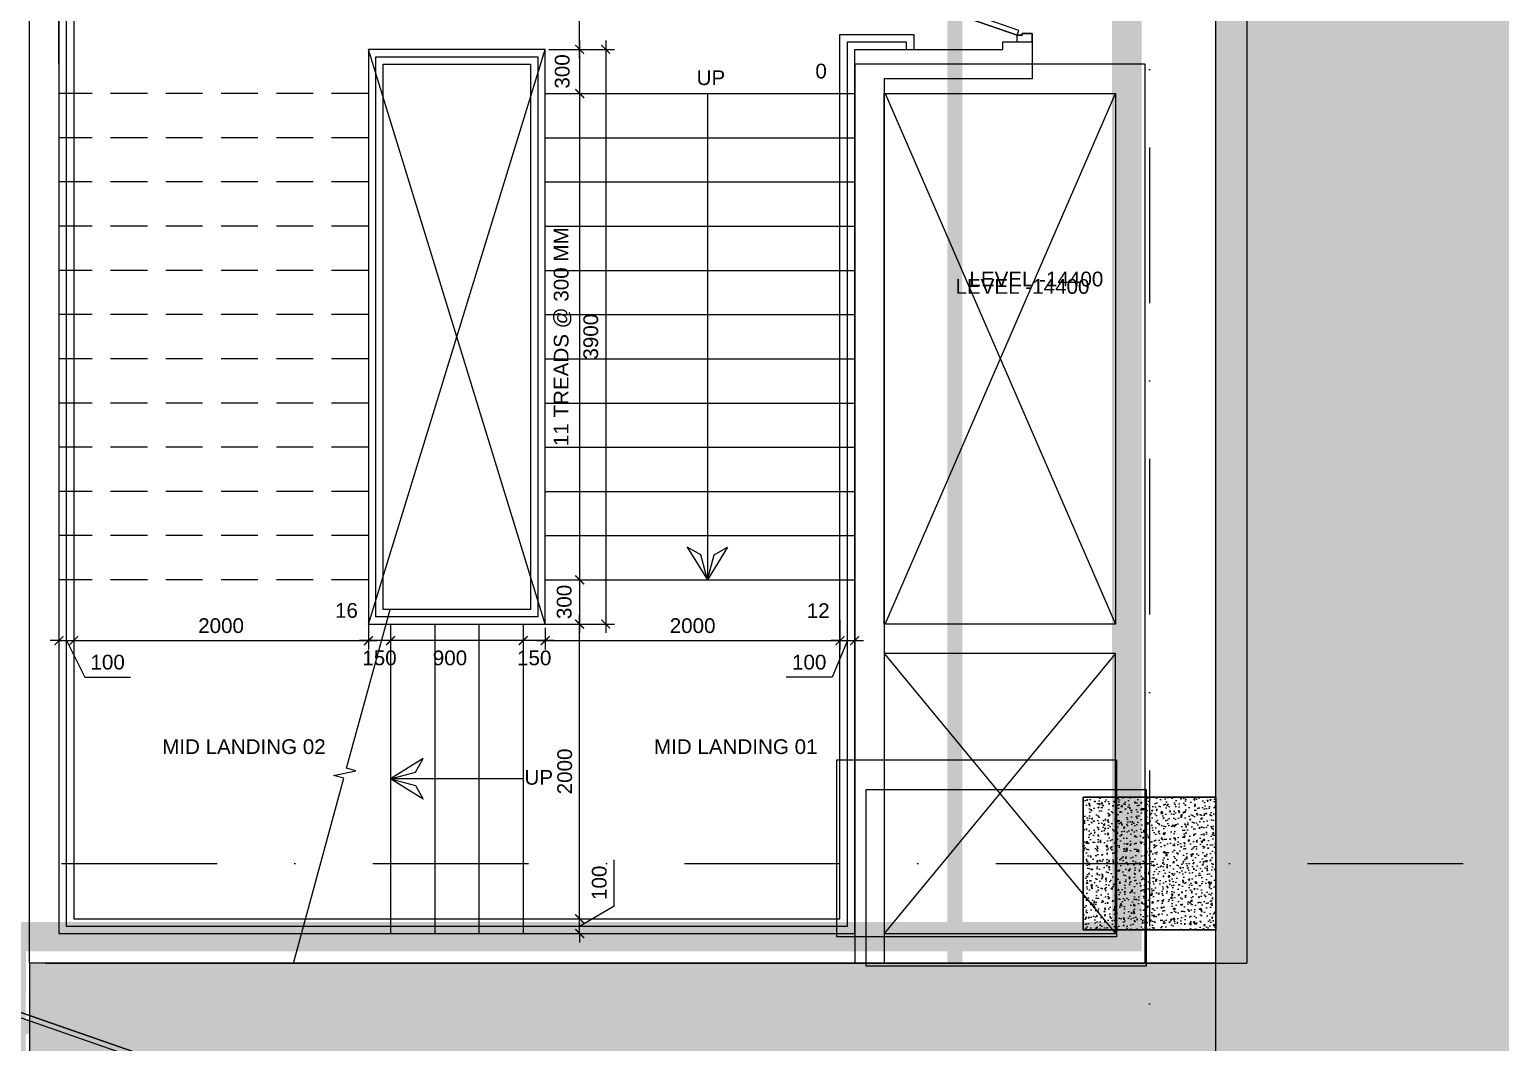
# Model space of a CAD drawing. Header units: millimetres. Extents: x 2509692 to 6766201, y 361130 to 898117.
# Drawn here: x 2595310 to 2605293, y 732978 to 739853 of the extents above; entities that cross this region are included whole.
import ezdxf

# ---------------------------------------------------------------- set-up
doc = ezdxf.new("R2010")
doc.units = ezdxf.units.MM
doc.header["$LTSCALE"] = 100
for name, pattern in [('$0$( Dashed )', [0.75, 0.5, -0.25]), ('CONTINOUS', [0]), ('DASHDOT', [1, 0.5, -0.25, 0, -0.25]), ('HIDDEN', [0.375, 0.25, -0.125]), ('PAMIR A_GROUND FLOOR GRID$0$DGN Style 4', [21.138408, 10.562602, -5.281301, 0.013203, -5.281301])]:
    doc.linetypes.add(name, pattern=pattern)
doc.layers.get('0').update_dxf_attribs({"color": 8})
doc.layers.get('Defpoints').update_dxf_attribs({"color": 8})
for name, color, linetype in [('A-P-WALL', 8, 'Continuous'), ('A_CUTOUT', 8, 'Continuous'), ('A_DOORS', 8, 'Continuous'), ('A_Stair text', 8, 'Continuous'), ('A_STAIRCASE ARROW', 8, 'Continuous'), ('A_STAIRCASE CUT OUT', 8, 'HIDDEN'), ('A_STAIRCASE DIM', 8, 'Continuous'), ('A_STAIRCASE DOOR', 8, 'Continuous'), ('A_STAIRCASE RAILING', 8, 'Continuous'), ('A_STAIRCASE TEXT', 8, 'Continuous'), ('A_STAIRS', 8, 'Continuous'), ('A_wall', 8, 'Continuous'), ('DRIVEWAY', 8, 'HIDDEN'), ('GLASS EDGE', 8, 'Continuous'), ('PAMIR A_GROUND FLOOR GRID$0$Columns 8.4 x 8.4 MT. GRID', 8, 'Continuous')]:
    doc.layers.add(name, color=color, linetype=linetype)
for name, color, linetype, lineweight in [('AC-ZONING LINE', 8, 'Continuous', 15), ('CLOUD REFERNCE', 8, 'Continuous', 0), ('HACTH', 8, 'Continuous', 5), ('PAMIR A_GROUND FLOOR GRID$0$A_GRID 8.4 x 8.4 MT.', 8, 'PAMIR A_GROUND FLOOR GRID$0$DGN Style 4', 0)]:
    doc.layers.add(name, color=color, linetype=linetype, lineweight=lineweight)
doc.styles.add('GRID-DIM', font='GOTHIC.TTF')
doc.styles.get("Standard").update_dxf_attribs({"font": 'arial.ttf'})
doc.styles.add('TEXT_100', font='swissc.ttf', dxfattribs={"height": 100})
doc.dimstyles.new('1_50', dxfattribs={"dimtxt": 200, "dimasz": 100, "dimexe": 60, "dimexo": 25, "dimgap": 50, "dimtad": 1, "dimdec": 3, "dimrnd": 5, "dimdsep": 46, "dimtxsty": 'GRID-DIM', "dimblk": 'ARCHTICK', "dimcen": 25, "dimdle": 60, "dimclrd": 8, "dimclre": 8, "dimclrt": 256, "dimadec": 0, "dimazin": 0, "dimtfac": 1, "dimtdec": 3, "dimtmove": 2, "dimatfit": 3, "dimldrblk": 'Leader arrow', "dimfxl": 25, "dimlwd": -1, "dimlwe": -1, "dimarcsym": 0})
pattern_1 = [(0, (-3035710.2255, -862793.3746), (0, 6.985), [5.08, -1.905]), (90, (-3035710.2255, -862793.3746), (-6.985, 4e-16), [5.08, -1.905])]

# ---------------------------------------------------------------- blocks, each defined once
blk = doc.blocks.new('staicases')
at = {"layer": 'CLOUD REFERNCE', "linetype": 'DASHDOT', "ltscale": 10, "const_width": 100}
blk.add_lwpolyline([(5669719.5, 458518.4), (5677157.3, 458518.4), (5677157.3, 449363.4), (5669719.5, 449372.7)], close=True, dxfattribs=at)
blk = doc.blocks.new('PAMIR A_GROUND FLOOR GRID')
at = {"layer": 'PAMIR A_GROUND FLOOR GRID$0$A_GRID 8.4 x 8.4 MT.'}
for p, q in [((2602910.2, 882793.4), (2602910.2, 680593.4)), ((2515201.8, 734193.4), (2648618.7, 734193.4))]:
    blk.add_line(p, q, dxfattribs=at)
blk = doc.blocks.new('A$C5d815a77')
at = {"layer": 'PAMIR A_GROUND FLOOR GRID$0$A_GRID 8.4 x 8.4 MT.'}
blk.add_blockref('PAMIR A_GROUND FLOOR GRID', (0, 0), dxfattribs=at)
blk = doc.blocks.new('PAMIR A_GROUND FLOOR GRID$0$gfhjd')
at = {"layer": 'PAMIR A_GROUND FLOOR GRID$0$Columns 8.4 x 8.4 MT. GRID', "transparency": 33554505}
h = blk.add_hatch(dxfattribs=at)
h.set_pattern_fill('AR-CONC', color=8, scale=0.5)
h.set_pattern_definition([(50, (2668641.195, 1117441.09), (91.092334, -7.969543), [9.525, -104.775]), (355, (2668641.2, 1117441.09), (-17.62171, 95.52842), [7.62, -83.82029]), (100.451445, (2668648.79, 1117440.43), (73.470624, 87.558876), [8.095004, -89.04512]), (46.1842, (2668641.2, 1117466.49), (135.53952, -21.02116), [14.2875, -157.1625]), (96.63556, (2668652.49, 1117464.74), (118.70207, 123.71306), [12.14251, -133.5678]), (351.18415, (2668641.2, 1117466.49), (118.70207, 123.71306), [11.42998, -125.72987]), (21, (2668653.895, 1117460.14), (75.807196, -51.1326), [9.525, -104.775]), (326, (2668653.9, 1117460.14), (30.901014, 92.09398), [7.62, -83.82]), (71.451445, (2668660.21, 1117455.88), (106.70821, 40.961384), [8.095004, -89.04497]), (37.5, (2668641.195, 1117441.09), (1.544302, 42.2775194), [0, -82.804, 0, -85.09, 0, -84.1375]), (7.5, (2668641.195, 1117441.09), (33.409831, 50.090287), [0, -48.514, 0, -80.899, 0, -32.0675]), (327.5, (2668612.874, 1117441.09), (67.795298, -2.864372), [0, -31.75, 0, -99.06, 0, -131.445]), (317.5, (2668600.174, 1117441.09), (74.06459, 12.713246), [0, -41.275, 0, -65.786, 0, -93.345])])
h.paths.add_polyline_path([(2555360.5, 1057636.9), (2556260.5, 1057636.9), (2556260.5, 1056736.9), (2555361.2, 1056736.9)])
at = {"layer": 'PAMIR A_GROUND FLOOR GRID$0$Columns 8.4 x 8.4 MT. GRID', "lineweight": 30}
blk.add_lwpolyline([(2555361.2, 1057636.9), (2556260.5, 1057636.9), (2556260.5, 1056736.9), (2555361.2, 1056736.9)], close=True, dxfattribs=at)
blk = doc.blocks.new('A$C8c9960d7')
at = {"layer": 'PAMIR A_GROUND FLOOR GRID$0$Columns 8.4 x 8.4 MT. GRID'}
blk.add_blockref('PAMIR A_GROUND FLOOR GRID$0$gfhjd', (47099.7, -322993.6), dxfattribs=at)
blk = doc.blocks.new('BASEMENT CORE')
at = {"layer": 'A_CUTOUT', "ltscale": 8}
for p, q in [((2562703.5, 827568.9), (2561139.8, 823968.8)), ((2562703.5, 823968.8), (2561139.8, 827568.9))]:
    blk.add_line(p, q, dxfattribs=at)
for points in [[(2561139.8, 827768.9), (2562709.8, 829668.8)], [(2562709.8, 827768.9), (2561139.8, 829668.8)]]:
    blk.add_lwpolyline(points, dxfattribs=at)
at = {"layer": 'A_wall', "ltscale": 8}
for points in [[(2560939.8, 828175.1), (2560939.8, 823768.8), (2562909.8, 823768.8), (2562909.8, 829868.8), (2560939.8, 829868.8), (2560939.8, 828568.5)], [(2562709.8, 827768.9), (2562709.8, 829668.8), (2561139.8, 829668.8), (2561139.8, 827768.9)], [(2562709.8, 823968.8), (2561139.8, 823968.8), (2561139.8, 827568.9), (2562709.8, 827568.9)]]:
    blk.add_lwpolyline(points, close=True, dxfattribs=at)
blk = doc.blocks.new('fghjfghd')
at = {"layer": 'A_DOORS', "linetype": 'ByBlock', "ltscale": 0.03, "elevation": 0}
for points in [[(197276, 213393), (197276, 213280), (197327, 213280), (197327, 213317), (197339, 213317), (197339, 213393), (197276, 213393), (197339, 213393), (197339, 213317), (197327, 213317), (197327, 213280), (197362, 213292), (197709, 212298), (197674, 212286), (197327, 213280), (197674, 212286), (197718, 212302, 0.277757), (198376, 213393, -0.027092)], [(199476, 213393), (199476, 213280), (199426, 213280), (199426, 213317), (199413, 213317), (199413, 213393), (199476, 213393), (199413, 213393), (199413, 213317), (199426, 213317), (199426, 213280), (199390, 213292), (199043, 212298), (199079, 212286), (199426, 213280), (199079, 212286), (199034, 212302, -0.277757), (198376, 213393, 0.027092)]]:
    blk.add_lwpolyline(points, format="xyb", dxfattribs=at)
blk = doc.blocks.new('A$C5f64afd4')
at = {"transparency": 33554521}
h = blk.add_hatch(color=9, dxfattribs=at)
h.dxf.hatch_style = 1
h.paths.add_polyline_path([(2595297.4, 832140.2), (2603237.9, 832140.2), (2603237.9, 829690.1), (2595297.4, 829690.1)])
h.paths.add_polyline_path([(2595309.5, 730965), (2603360.2, 730971), (2603360.2, 733518), (2595309.5, 733512)])
blk.add_lwpolyline([(2595309.5, 730968), (2603360.2, 730968), (2603360.2, 733518), (2595309.5, 733518)], close=True)
at = {"layer": 'A-P-WALL'}
blk.add_lwpolyline([(2595419.7, 733518), (2600919.7, 733518)], dxfattribs=at)
at = {"layer": 'A_DOORS', "xscale": -0.9090907924646926, "yscale": 0.9090907924646926, "zscale": 0.9090907924646857, "rotation": 90}
blk.add_blockref('fghjfghd', (2789103.5, 912585, 0), dxfattribs=at)
at = {"layer": 'A_wall', "rotation": 180}
blk.add_blockref('BASEMENT CORE', (5163820.5, 1563386.7), dxfattribs=at)
blk = doc.blocks.new('SEG')
at = {"layer": 'DRIVEWAY', "linetype": 'Continuous'}
blk.add_line((3103360.6, 723393.1), (3103360.6, 742964.7), dxfattribs=at)
blk = doc.blocks.new('A$C29A2079D')
at = {"layer": 'HACTH', "true_color": 0xf7f2ee, "transparency": 33554602}
h = blk.add_hatch(dxfattribs=at)
h.set_pattern_fill('ANGLE')
h.set_pattern_definition(pattern_1)
edge = h.paths.add_edge_path()
edge.add_line((74677.7, -8850), (75150.7, -8850))
edge.add_line((75150.7, -8850), (75150.7, 5800))
edge.add_line((75150.7, 5800), (101365.6, 5800))
edge.add_arc((101365.6, 6300), 500, 270, 360)
edge.add_line((101865.6, 6300), (101865.6, 11000))
edge.add_arc((101365.6, 11000), 500, 0, 90)
edge.add_line((101365.6, 11500), (17750, 11500))
edge.add_arc((17750, 11000), 500, 90, 180)
edge.add_line((17250, 11000), (17250, -8850))
edge.add_line((17250, -8850), (14227.7, -8850))
edge.add_arc((14227.7, -9350), 500, 89.99979, 180)
edge.add_line((13727.7, -9350), (13727.7, -15850))
edge.add_arc((14227.7, -15850), 500, 180, 270)
edge.add_line((14227.7, -16350), (17477.7, -16350))
edge.add_line((17477.7, -16350), (17477.7, -50928.7))
edge.add_line((17477.7, -50928.7), (7977.7, -50928.7))
edge.add_arc((7977.7, -50428.7), 500, 180, 270, ccw=False)
edge.add_line((7477.7, -50428.7), (7477.7, -42324.8))
edge.add_arc((6977.7, -42324.8), 500, 0, 90.0003)
edge.add_line((6977.7, -41824.8), (3585.9, -41824.8))
edge.add_arc((3585.9, -42324.8), 500, 90.0003, 180.00168)
edge.add_line((3085.9, -42324.8), (3086.4, -59250.8))
edge.add_line((3086.4, -59250.8), (1174.8, -59251.2))
edge.add_arc((1175, -59751.2), 500, 90.01245, 179.98885)
edge.add_line((675, -59751.1), (666.5, -103028.7))
edge.add_spline(control_points=[(666.5, -103028.7), (702.2, -103334.1), (770.3, -103917.1), (1633.3, -104788.1), (2901, -104985.6), (3057.6, -105752.8), (3087.7, -105900.6)], knot_values=[0, 0, 0, 0, 894.923904, 1708.274926, 3539.028112, 3976.033279, 3976.033279, 3976.033279, 3976.033279], degree=3, periodic=0)
edge.add_line((3087.7, -105900.6), (3084.3, -120205.4))
edge.add_spline(control_points=[(3084.4, -119850.1), (3085.3, -120024.8), (3089.7, -120889), (1674.3, -121331.2), (753.3, -122298.7), (700.6, -122943.3), (677.3, -123228.7)], knot_values=[0, 0, 0, 0, 503.03039, 2487.793322, 3539.319114, 4374.600504, 4374.600504, 4374.600504, 4374.600504], degree=3, periodic=0)
edge.add_line((677.3, -123228.7), (677.3, -170200))
edge.add_arc((1177.3, -170200), 500, 180, 270)
edge.add_line((1177.3, -170700), (7477.7, -170700))
edge.add_line((7477.7, -170700), (90977.7, -170700))
edge.add_arc((90977.7, -170200), 500, 270, 360.00043)
edge.add_line((91477.7, -170200), (91477.3, -121043.9))
edge.add_line((91477.3, -121043.9), (84677.3, -121043.9))
edge.add_line((84677.3, -121043.9), (84677.3, -137450))
edge.add_line((84677.3, -137450), (74677.7, -137450))
edge.add_line((74677.7, -137450), (74677.7, -111850))
edge.add_arc((75177.7, -111850), 500, 90, 180, ccw=False)
edge.add_line((75177.7, -111350), (91477.7, -111350))
edge.add_line((91477.7, -111350), (91477.3, -50850))
edge.add_line((91477.3, -50850), (75177.7, -50850))
edge.add_arc((75177.7, -50350), 500, 180, 270, ccw=False)
edge.add_line((74677.7, -50350), (74677.7, -8850))
h.paths.add_polyline_path([(24750.9, -22799.7, -0.414213), (25250.9, -22299.7), (67150, -22299.7, -0.414214), (67650, -22799.7), (67650, -50850), (24750.8, -50850)], flags=16)
h.paths.add_polyline_path([(16977.7, -58350, -0.414214), (17477.7, -58850), (17477.6, -103350, -0.414213), (16977.6, -103850), (7977.7, -103850, -0.414214), (7477.7, -103350), (7477.7, -58850, -0.414214), (7977.7, -58350)], flags=16)
h.paths.add_polyline_path([(24549.8, -57647.9), (67377.7, -57647.9, -0.414214), (67877.7, -58147.9), (67877.7, -67650), (51077.3, -67650), (51077.3, -95450), (41077.3, -95450), (41077.3, -67650), (24049.8, -67650), (24049.8, -58147.9, -0.414213)], flags=16)
h.paths.add_polyline_path([(24277.7, -75150), (34277.7, -75150), (34277.7, -100850), (57877.4, -100850), (57877.3, -75150), (67877.7, -75150), (67877.7, -103850, -0.414214), (65877.7, -105850), (26277.7, -105850, -0.414214), (24277.7, -103850)], flags=16)
h.paths.add_polyline_path([(24750.5, -17250), (24750.7, -16350), (25177.7, -16350), (25177.7, -8850), (24750.7, -8850), (24750.7, 5800), (67650, 5800), (67650, -17250)], flags=16)
h.paths.add_polyline_path([(74677.3, -58850, -0.414214), (75177.3, -58350), (84677.3, -58350), (84677.7, -103850), (75177.3, -103850, -0.414214), (74677.3, -103350)], flags=16)
h.paths.add_polyline_path([(17477.3, -111850), (17477.3, -164728.7, -0.414214), (16977.3, -165228.7), (7977.3, -165228.7, -0.414214), (7477.3, -164728.7), (7477.3, -111350), (16977.3, -111350, -0.414214)], flags=16)
h.paths.add_polyline_path([(67877.7, -111350), (67877.7, -119828.7), (67650, -119828.7), (67650, -139400.3, -0.414214), (67150, -139900.3), (25250.7, -139900.3, -0.414214), (24750.7, -139400.3), (24750.7, -111350)], flags=16)
h.paths.add_polyline_path([(84450.1, -144950), (84450, -164323.3, -0.414213), (83950, -164823.3), (67527.7, -164823.3), (67527.7, -164550), (41474.2, -164550), (41474.2, -164978.7), (24627.3, -164978.7), (24627.7, -153350), (25177.7, -153350), (25177.7, -145850), (24750.7, -145850), (24750.7, -144950)], flags=16)
at = {"layer": 'DRIVEWAY'}
blk.add_blockref('SEG', (-3035710.6, -862793.4), dxfattribs=at)
blk = doc.blocks.new('A$C72A00BA6')
at = {"layer": 'HACTH', "true_color": 0xf7f2ee, "transparency": 33554602}
h = blk.add_hatch(dxfattribs=at)
h.set_pattern_fill('ANGLE')
h.set_pattern_definition(pattern_1)
edge = h.paths.add_edge_path()
edge.add_line((74677.7, -8850), (75150.7, -8850))
edge.add_line((75150.7, -8850), (75150.7, 5800))
edge.add_line((75150.7, 5800), (101365.6, 5800))
edge.add_arc((101365.6, 6300), 500, 270, 360)
edge.add_line((101865.6, 6300), (101865.6, 11000))
edge.add_arc((101365.6, 11000), 500, 0, 90)
edge.add_line((101365.6, 11500), (17750, 11500))
edge.add_arc((17750, 11000), 500, 90, 180)
edge.add_line((17250, 11000), (17250, -8850))
edge.add_line((17250, -8850), (14227.7, -8850))
edge.add_arc((14227.7, -9350), 500, 89.99979, 180)
edge.add_line((13727.7, -9350), (13727.7, -15850))
edge.add_arc((14227.7, -15850), 500, 180, 270)
edge.add_line((14227.7, -16350), (17477.7, -16350))
edge.add_line((17477.7, -16350), (17477.7, -50928.7))
edge.add_line((17477.7, -50928.7), (7977.7, -50928.7))
edge.add_arc((7977.7, -50428.7), 500, 180, 270, ccw=False)
edge.add_line((7477.7, -50428.7), (7477.7, -42324.8))
edge.add_arc((6977.7, -42324.8), 500, 0, 90.0003)
edge.add_line((6977.7, -41824.8), (3585.9, -41824.8))
edge.add_arc((3585.9, -42324.8), 500, 90.0003, 180.00168)
edge.add_line((3085.9, -42324.8), (3086.4, -59250.8))
edge.add_line((3086.4, -59250.8), (1174.8, -59251.2))
edge.add_arc((1175, -59751.2), 500, 90.01245, 179.98885)
edge.add_line((675, -59751.1), (666.5, -103028.7))
edge.add_spline(control_points=[(666.5, -103028.7), (702.2, -103334.1), (770.3, -103917.1), (1633.3, -104788.1), (2901, -104985.6), (3057.6, -105752.8), (3087.7, -105900.6)], knot_values=[0, 0, 0, 0, 894.923904, 1708.274926, 3539.028112, 3976.033279, 3976.033279, 3976.033279, 3976.033279], degree=3, periodic=0)
edge.add_line((3087.7, -105900.6), (3084.3, -120205.4))
edge.add_spline(control_points=[(3084.4, -119850.1), (3085.3, -120024.8), (3089.7, -120889), (1674.3, -121331.2), (753.3, -122298.7), (700.6, -122943.3), (677.3, -123228.7)], knot_values=[0, 0, 0, 0, 503.03039, 2487.793322, 3539.319114, 4374.600504, 4374.600504, 4374.600504, 4374.600504], degree=3, periodic=0)
edge.add_line((677.3, -123228.7), (677.3, -170200))
edge.add_arc((1177.3, -170200), 500, 180, 270)
edge.add_line((1177.3, -170700), (7477.7, -170700))
edge.add_line((7477.7, -170700), (90977.7, -170700))
edge.add_arc((90977.7, -170200), 500, 270, 360.00043)
edge.add_line((91477.7, -170200), (91477.3, -121043.9))
edge.add_line((91477.3, -121043.9), (84677.3, -121043.9))
edge.add_line((84677.3, -121043.9), (84677.3, -137450))
edge.add_line((84677.3, -137450), (74677.7, -137450))
edge.add_line((74677.7, -137450), (74677.7, -111850))
edge.add_arc((75177.7, -111850), 500, 90, 180, ccw=False)
edge.add_line((75177.7, -111350), (91477.7, -111350))
edge.add_line((91477.7, -111350), (91477.3, -50850))
edge.add_line((91477.3, -50850), (75177.7, -50850))
edge.add_arc((75177.7, -50350), 500, 180, 270, ccw=False)
edge.add_line((74677.7, -50350), (74677.7, -8850))
h.paths.add_polyline_path([(24750.9, -22799.7, -0.414213), (25250.9, -22299.7), (67150, -22299.7, -0.414214), (67650, -22799.7), (67650, -50850), (24750.8, -50850)], flags=16)
h.paths.add_polyline_path([(16977.7, -58350, -0.414214), (17477.7, -58850), (17477.6, -103350, -0.414213), (16977.6, -103850), (7977.7, -103850, -0.414214), (7477.7, -103350), (7477.7, -58850, -0.414214), (7977.7, -58350)], flags=16)
h.paths.add_polyline_path([(24549.8, -57647.9), (67377.7, -57647.9, -0.414214), (67877.7, -58147.9), (67877.7, -67650), (51077.3, -67650), (51077.3, -95450), (41077.3, -95450), (41077.3, -67650), (24049.8, -67650), (24049.8, -58147.9, -0.414213)], flags=16)
h.paths.add_polyline_path([(24277.7, -75150), (34277.7, -75150), (34277.7, -100850), (57877.4, -100850), (57877.3, -75150), (67877.7, -75150), (67877.7, -103850, -0.414214), (65877.7, -105850), (26277.7, -105850, -0.414214), (24277.7, -103850)], flags=16)
h.paths.add_polyline_path([(24750.5, -17250), (24750.7, -16350), (25177.7, -16350), (25177.7, -8850), (24750.7, -8850), (24750.7, 5800), (67650, 5800), (67650, -17250)], flags=16)
h.paths.add_polyline_path([(74677.3, -58850, -0.414214), (75177.3, -58350), (84677.3, -58350), (84677.7, -103850), (75177.3, -103850, -0.414214), (74677.3, -103350)], flags=16)
h.paths.add_polyline_path([(17477.3, -111850), (17477.3, -164728.7, -0.414214), (16977.3, -165228.7), (7977.3, -165228.7, -0.414214), (7477.3, -164728.7), (7477.3, -111350), (16977.3, -111350, -0.414214)], flags=16)
h.paths.add_polyline_path([(67877.7, -111350), (67877.7, -119828.7), (67650, -119828.7), (67650, -139400.3, -0.414214), (67150, -139900.3), (25250.7, -139900.3, -0.414214), (24750.7, -139400.3), (24750.7, -111350)], flags=16)
h.paths.add_polyline_path([(84450.1, -144950), (84450, -164323.3, -0.414213), (83950, -164823.3), (67527.7, -164823.3), (67527.7, -164550), (41474.2, -164550), (41474.2, -164978.7), (24627.3, -164978.7), (24627.7, -153350), (25177.7, -153350), (25177.7, -145850), (24750.7, -145850), (24750.7, -144950)], flags=16)
at = {"layer": 'DRIVEWAY'}
blk.add_blockref('SEG', (-3035710.6, -862793.4), dxfattribs=at)
blk = doc.blocks.new('CUTOUTS CEILING')
at = {"layer": 'A_CUTOUT'}
for points in [[(2372688.1, 733696.6), (2370788.1, 733696.6), (2370788.1, 734896.6), (2372688.1, 734896.6)], [(2372888.1, 733496.6), (2370988.1, 733496.6), (2370988.1, 734696.6), (2372888.1, 734696.6)]]:
    blk.add_lwpolyline(points, close=True, dxfattribs=at)
blk = doc.blocks.new('PAMIR A_2 m STAIRCASE DOOR')
at = {"layer": 'A_DOORS', "xscale": -0.9090907924646489, "yscale": 0.9090907924646489, "zscale": 0.9090907924646489, "rotation": 90}
blk.add_blockref('fghjfghd', (2771329.5, 1038335.3, 0), dxfattribs=at)
blk = doc.blocks.new('PAMIR A_BASEMENT STAIRCASE$0$A$Cb37e2a6e')
at = {"layer": 'A_STAIRCASE ARROW'}
for points in [[(0, 0), (169, 45.3), (222.1, 137.1), (0, 0)], [(0, 0), (169, -45.3), (222.1, -137.1), (0, 0)]]:
    blk.add_lwpolyline(points, dxfattribs=at)
blk = doc.blocks.new('_ArchTick')
at = {"color": 0, "linetype": 'ByBlock', "const_width": 0.15}
blk.add_lwpolyline([(-0.5, -0.5), (0.5, 0.5)], dxfattribs=at)
blk = doc.blocks.new('*D292')
at = {"layer": 'A_STAIRCASE DIM', "color": 8, "transparency": 16777216}
for p, q in [((2599043.9, 736178.2), (2599043.9, 735758.2)), ((2598835.6, 736118.2), (2599103.9, 736118.2)), ((2598835.6, 735818.2), (2599103.9, 735818.2))]:
    blk.add_line(p, q, dxfattribs=at)
at = {"layer": 'Defpoints', "color": 0, "transparency": 16777216}
for p in [(2598810.6, 736118.2), (2598810.6, 735818.2), (2599043.9, 735818.2)]:
    blk.add_point(p, dxfattribs=at)
at = {"layer": 'A_STAIRCASE DIM', "color": 8, "transparency": 16777216, "xscale": 60, "yscale": 60, "zscale": 60}
for p, rotation in [((2599043.9, 736118.2), 90), ((2599043.9, 735818.2), 270)]:
    blk.add_blockref('_ArchTick', p, dxfattribs=dict(at, rotation=rotation))
at = {"layer": 'A_STAIRCASE DIM', "transparency": 16777216, "insert": (2598939.5, 735968.2), "char_height": 100, "attachment_point": 5, "rotation": 90, "style": 'GRID-DIM'}
blk.add_mtext('{\\fArial|b0|i0|c0|p34;300}', dxfattribs=at)
blk = doc.blocks.new('Leader arrow')
for p, q in [((0, 0), (-1.37, 1.37)), ((0, 0), (-1.37, 1.37)), ((-1.37, 1.37), (-1.37, 0.77)), ((-1.37, 0.77), (0, 0)), ((-1.37, -0.77), (0, 0)), ((0, 0), (-1.37, -1.37)), ((0, 0), (-1.37, -1.37)), ((-1.37, -1.37), (-1.37, -0.77))]:
    blk.add_line(p, q)
for points in [[(0, 0), (-1.37, 1.37), (-1.37, 0.77)], [(0, 0), (-1.37, -1.37), (-1.37, -0.77)]]:
    blk.add_solid(points)
blk = doc.blocks.new('*D293')
at = {"layer": 'A_STAIRCASE DIM', "color": 8, "transparency": 16777216}
for p, q in [((2599043.9, 739478.2), (2599043.9, 736058.2)), ((2598835.6, 739418.2), (2599103.9, 739418.2)), ((2598835.6, 736118.2), (2599103.9, 736118.2))]:
    blk.add_line(p, q, dxfattribs=at)
at = {"layer": 'Defpoints', "color": 0, "transparency": 16777216}
for p in [(2598810.6, 739418.2), (2598810.6, 736118.2), (2599043.9, 736118.2)]:
    blk.add_point(p, dxfattribs=at)
at = {"layer": 'A_STAIRCASE DIM', "color": 8, "transparency": 16777216, "xscale": 60, "yscale": 60, "zscale": 60}
for p, rotation in [((2599043.9, 739418.2), 90), ((2599043.9, 736118.2), 270)]:
    blk.add_blockref('_ArchTick', p, dxfattribs=dict(at, rotation=rotation))
at = {"layer": 'A_STAIRCASE DIM', "transparency": 16777216, "insert": (2598928.3, 737768.2), "char_height": 100, "attachment_point": 5, "rotation": 90, "style": 'GRID-DIM'}
blk.add_mtext('{\\fArial|b0|i0|c0|p34;11 TREADS @ 300 MM}', dxfattribs=at)
blk = doc.blocks.new('*D294')
at = {"layer": 'A_STAIRCASE DIM', "color": 8, "transparency": 16777216}
for p, q in [((2599043.9, 739778.2), (2599043.9, 739358.2)), ((2598840.8, 739718.2), (2599103.9, 739718.2)), ((2598835.6, 739418.2), (2599103.9, 739418.2))]:
    blk.add_line(p, q, dxfattribs=at)
at = {"layer": 'Defpoints', "color": 0, "transparency": 16777216}
for p in [(2598815.8, 739718.2), (2598810.6, 739418.2), (2599043.9, 739418.2)]:
    blk.add_point(p, dxfattribs=at)
at = {"layer": 'A_STAIRCASE DIM', "color": 8, "transparency": 16777216, "xscale": 60, "yscale": 60, "zscale": 60}
for p, rotation in [((2599043.9, 739718.2), 90), ((2599043.9, 739418.2), 270)]:
    blk.add_blockref('_ArchTick', p, dxfattribs=dict(at, rotation=rotation))
at = {"layer": 'A_STAIRCASE DIM', "transparency": 16777216, "insert": (2598926, 739568.2), "char_height": 100, "attachment_point": 5, "rotation": 90, "style": 'GRID-DIM'}
blk.add_mtext('{\\fArial|b0|i0|c0|p34;300}', dxfattribs=at)
blk = doc.blocks.new('*D295')
at = {"layer": 'A_STAIRCASE DIM', "color": 8, "transparency": 16777216}
for p, q in [((2598660.6, 735793.2), (2598660.6, 735645.8)), ((2598810.6, 735793.2), (2598810.6, 735645.8)), ((2598870.6, 735705.8), (2598600.6, 735705.8))]:
    blk.add_line(p, q, dxfattribs=at)
at = {"layer": 'Defpoints', "color": 0, "transparency": 16777216}
for p in [(2598660.6, 735818.2), (2598810.6, 735818.2), (2598660.6, 735705.8)]:
    blk.add_point(p, dxfattribs=at)
at = {"layer": 'A_STAIRCASE DIM', "color": 8, "transparency": 16777216, "xscale": 60, "yscale": 60, "zscale": 60, "rotation": 180}
blk.add_blockref('_ArchTick', (2598660.6, 735705.8), dxfattribs=at)
at = {"layer": 'A_STAIRCASE DIM', "color": 8, "transparency": 16777216, "xscale": 60, "yscale": 60, "zscale": 60}
blk.add_blockref('_ArchTick', (2598810.6, 735705.8), dxfattribs=at)
at = {"layer": 'A_STAIRCASE DIM', "transparency": 16777216, "insert": (2598735.6, 735588.2), "char_height": 100, "attachment_point": 5, "style": 'GRID-DIM'}
blk.add_mtext('{\\fArial|b0|i0|c0|p34;150}', dxfattribs=at)
blk = doc.blocks.new('*D296')
at = {"layer": 'A_STAIRCASE DIM', "color": 8, "transparency": 16777216}
for p, q in [((2598810.6, 735793.2), (2598810.6, 735645.8)), ((2600810.6, 735793.2), (2600810.6, 735645.8)), ((2598750.6, 735705.8), (2600870.6, 735705.8))]:
    blk.add_line(p, q, dxfattribs=at)
at = {"layer": 'Defpoints', "color": 0, "transparency": 16777216}
for p in [(2598810.6, 735818.2), (2600810.6, 735818.2), (2600810.6, 735705.8)]:
    blk.add_point(p, dxfattribs=at)
at = {"layer": 'A_STAIRCASE DIM', "color": 8, "transparency": 16777216, "xscale": 60, "yscale": 60, "zscale": 60, "rotation": 180}
blk.add_blockref('_ArchTick', (2598810.6, 735705.8), dxfattribs=at)
at = {"layer": 'A_STAIRCASE DIM', "color": 8, "transparency": 16777216, "xscale": 60, "yscale": 60, "zscale": 60}
blk.add_blockref('_ArchTick', (2600810.6, 735705.8), dxfattribs=at)
at = {"layer": 'A_STAIRCASE DIM', "transparency": 16777216, "insert": (2599810.6, 735806.8), "char_height": 100, "attachment_point": 5, "style": 'GRID-DIM'}
blk.add_mtext('{\\fArial|b0|i0|c0|p34;2000}', dxfattribs=at)
blk = doc.blocks.new('*D297')
at = {"layer": 'A_STAIRCASE DIM', "color": 8, "transparency": 16777216}
for p, q in [((2595610.6, 736093.2), (2595610.6, 735645.8)), ((2597610.6, 736093.2), (2597610.6, 735645.8)), ((2595550.6, 735705.8), (2597670.6, 735705.8))]:
    blk.add_line(p, q, dxfattribs=at)
at = {"layer": 'Defpoints', "color": 0, "transparency": 16777216}
for p in [(2595610.6, 736118.2), (2597610.6, 736118.2), (2597610.6, 735705.8)]:
    blk.add_point(p, dxfattribs=at)
at = {"layer": 'A_STAIRCASE DIM', "color": 8, "transparency": 16777216, "xscale": 60, "yscale": 60, "zscale": 60, "rotation": 180}
blk.add_blockref('_ArchTick', (2595610.6, 735705.8), dxfattribs=at)
at = {"layer": 'A_STAIRCASE DIM', "color": 8, "transparency": 16777216, "xscale": 60, "yscale": 60, "zscale": 60}
blk.add_blockref('_ArchTick', (2597610.6, 735705.8), dxfattribs=at)
at = {"layer": 'A_STAIRCASE DIM', "transparency": 16777216, "insert": (2596610.6, 735806.8), "char_height": 100, "attachment_point": 5, "style": 'GRID-DIM'}
blk.add_mtext('{\\fArial|b0|i0|c0|p34;2000}', dxfattribs=at)
blk = doc.blocks.new('*D298')
at = {"layer": 'A_STAIRCASE DIM', "color": 8, "transparency": 16777216}
for p, q in [((2595510.6, 735844.5), (2595510.6, 735645.8)), ((2595610.6, 735844.5), (2595610.6, 735645.8)), ((2595510.6, 735705.8), (2595450.6, 735705.8)), ((2595510.6, 735705.8), (2595610.6, 735705.8)), ((2595510.6, 735705.8), (2595610.6, 735705.8)), ((2595560.6, 735705.8), (2595685.3, 735458.1)), ((2595610.6, 735705.8), (2595670.6, 735705.8)), ((2595685.3, 735458.1), (2595996.5, 735458.1))]:
    blk.add_line(p, q, dxfattribs=at)
at = {"layer": 'Defpoints', "color": 0, "transparency": 16777216}
for p in [(2595510.6, 735869.5), (2595610.6, 735869.5), (2595610.6, 735705.8)]:
    blk.add_point(p, dxfattribs=at)
at = {"layer": 'A_STAIRCASE DIM', "color": 8, "transparency": 16777216, "xscale": 60, "yscale": 60, "zscale": 60}
blk.add_blockref('_ArchTick', (2595510.6, 735705.8), dxfattribs=at)
at = {"layer": 'A_STAIRCASE DIM', "color": 8, "transparency": 16777216, "xscale": 60, "yscale": 60, "zscale": 60, "rotation": 180}
blk.add_blockref('_ArchTick', (2595610.6, 735705.8), dxfattribs=at)
at = {"layer": 'A_STAIRCASE DIM', "transparency": 16777216, "insert": (2595840.9, 735559.2), "char_height": 100, "attachment_point": 5, "style": 'GRID-DIM'}
blk.add_mtext('{\\fArial|b0|i0|c0|p34;100}', dxfattribs=at)
blk = doc.blocks.new('*D299')
at = {"layer": 'A_STAIRCASE DIM', "color": 8, "transparency": 16777216}
for p, q in [((2599043.9, 739658.2), (2599043.9, 741878.2)), ((2598850.5, 741818.2), (2599103.9, 741818.2)), ((2598835.6, 739718.2), (2599103.9, 739718.2))]:
    blk.add_line(p, q, dxfattribs=at)
at = {"layer": 'Defpoints', "color": 0, "transparency": 16777216}
for p in [(2598825.5, 741818.2), (2599043.9, 741818.2), (2598810.6, 739718.2)]:
    blk.add_point(p, dxfattribs=at)
at = {"layer": 'A_STAIRCASE DIM', "color": 8, "transparency": 16777216, "xscale": 60, "yscale": 60, "zscale": 60}
for p, rotation in [((2599043.9, 741818.2), 90), ((2599043.9, 739718.2), 270)]:
    blk.add_blockref('_ArchTick', p, dxfattribs=dict(at, rotation=rotation))
at = {"layer": 'A_STAIRCASE DIM', "transparency": 16777216, "insert": (2598942.9, 740768.2), "char_height": 100, "attachment_point": 5, "rotation": 90, "style": 'GRID-DIM'}
blk.add_mtext('{\\fArial|b0|i0|c0|p34;2100}', dxfattribs=at)
blk = doc.blocks.new('*D300')
at = {"layer": 'A_STAIRCASE DIM', "color": 8, "transparency": 16777216}
for p, q in [((2599220.8, 739778.2), (2599220.8, 735758.2)), ((2598835.6, 739718.2), (2599280.8, 739718.2)), ((2598835.6, 735818.2), (2599280.8, 735818.2))]:
    blk.add_line(p, q, dxfattribs=at)
at = {"layer": 'Defpoints', "color": 0, "transparency": 16777216}
for p in [(2598810.6, 739718.2), (2598810.6, 735818.2), (2599220.8, 735818.2)]:
    blk.add_point(p, dxfattribs=at)
at = {"layer": 'A_STAIRCASE DIM', "color": 8, "transparency": 16777216, "xscale": 60, "yscale": 60, "zscale": 60}
for p, rotation in [((2599220.8, 739718.2), 90), ((2599220.8, 735818.2), 270)]:
    blk.add_blockref('_ArchTick', p, dxfattribs=dict(at, rotation=rotation))
at = {"layer": 'A_STAIRCASE DIM', "transparency": 16777216, "insert": (2599119.8, 737768.2), "char_height": 100, "attachment_point": 5, "rotation": 90, "style": 'GRID-DIM'}
blk.add_mtext('{\\fArial|b0|i0|c0|p34;3900}', dxfattribs=at)
blk = doc.blocks.new('*D301')
at = {"layer": 'A_STAIRCASE DIM', "color": 8, "transparency": 16777216}
for p, q in [((2599043.9, 733758.2), (2599043.9, 735878.2)), ((2598685.6, 735818.2), (2599103.9, 735818.2)), ((2598685.6, 733818.2), (2599103.9, 733818.2))]:
    blk.add_line(p, q, dxfattribs=at)
at = {"layer": 'Defpoints', "color": 0, "transparency": 16777216}
for p in [(2598660.6, 735818.2), (2599043.9, 735818.2), (2598660.6, 733818.2)]:
    blk.add_point(p, dxfattribs=at)
at = {"layer": 'A_STAIRCASE DIM', "color": 8, "transparency": 16777216, "xscale": 60, "yscale": 60, "zscale": 60}
for p, rotation in [((2599043.9, 735818.2), 90), ((2599043.9, 733818.2), 270)]:
    blk.add_blockref('_ArchTick', p, dxfattribs=dict(at, rotation=rotation))
at = {"layer": 'A_STAIRCASE DIM', "transparency": 16777216, "insert": (2598942.9, 734818.2), "char_height": 100, "attachment_point": 5, "rotation": 90, "style": 'GRID-DIM'}
blk.add_mtext('{\\fArial|b0|i0|c0|p34;2000}', dxfattribs=at)
blk = doc.blocks.new('*D302')
at = {"layer": 'A_STAIRCASE DIM', "color": 8, "transparency": 16777216}
for p, q in [((2599278.3, 733906.9), (2599278.3, 734218.1)), ((2599043.9, 733768.2), (2599278.3, 733906.9)), ((2599043.9, 733818.2), (2599043.9, 733878.2)), ((2598919.8, 733818.2), (2599103.9, 733818.2)), ((2599043.9, 733718.2), (2599043.9, 733818.2)), ((2599043.9, 733718.2), (2599043.9, 733818.2)), ((2598919.8, 733718.2), (2599103.9, 733718.2)), ((2599043.9, 733718.2), (2599043.9, 733658.2))]:
    blk.add_line(p, q, dxfattribs=at)
at = {"layer": 'Defpoints', "color": 0, "transparency": 16777216}
for p in [(2598894.8, 733818.2), (2599043.9, 733818.2), (2598894.8, 733718.2)]:
    blk.add_point(p, dxfattribs=at)
at = {"layer": 'A_STAIRCASE DIM', "color": 8, "transparency": 16777216, "xscale": 60, "yscale": 60, "zscale": 60}
for p, rotation in [((2599043.9, 733818.2), 270), ((2599043.9, 733718.2), 90)]:
    blk.add_blockref('_ArchTick', p, dxfattribs=dict(at, rotation=rotation))
at = {"layer": 'A_STAIRCASE DIM', "transparency": 16777216, "insert": (2599177.3, 734062.5), "char_height": 100, "attachment_point": 5, "rotation": 90, "style": 'GRID-DIM'}
blk.add_mtext('{\\fArial|b0|i0|c0|p34;100}', dxfattribs=at)
blk = doc.blocks.new('*D303')
at = {"layer": 'A_STAIRCASE DIM', "color": 8, "transparency": 16777216}
for p, q in [((2600810.6, 735844.5), (2600810.6, 735645.8)), ((2600910.6, 735844.5), (2600910.6, 735645.8)), ((2600810.6, 735705.8), (2600750.6, 735705.8)), ((2600860.6, 735705.8), (2600757.4, 735458.1)), ((2600810.6, 735705.8), (2600910.6, 735705.8)), ((2600810.6, 735705.8), (2600910.6, 735705.8)), ((2600910.6, 735705.8), (2600970.6, 735705.8)), ((2600757.4, 735458.1), (2600446.2, 735458.1))]:
    blk.add_line(p, q, dxfattribs=at)
at = {"layer": 'Defpoints', "color": 0, "transparency": 16777216}
for p in [(2600810.6, 735869.5), (2600910.6, 735869.5), (2600910.6, 735705.8)]:
    blk.add_point(p, dxfattribs=at)
at = {"layer": 'A_STAIRCASE DIM', "color": 8, "transparency": 16777216, "xscale": 60, "yscale": 60, "zscale": 60}
blk.add_blockref('_ArchTick', (2600810.6, 735705.8), dxfattribs=at)
at = {"layer": 'A_STAIRCASE DIM', "color": 8, "transparency": 16777216, "xscale": 60, "yscale": 60, "zscale": 60, "rotation": 180}
blk.add_blockref('_ArchTick', (2600910.6, 735705.8), dxfattribs=at)
at = {"layer": 'A_STAIRCASE DIM', "transparency": 16777216, "insert": (2600601.8, 735559.2), "char_height": 100, "attachment_point": 5, "style": 'GRID-DIM'}
blk.add_mtext('{\\fArial|b0|i0|c0|p34;100}', dxfattribs=at)
blk = doc.blocks.new('*D304')
at = {"layer": 'A_STAIRCASE DIM', "color": 8, "transparency": 16777216}
for p, q in [((2597610.6, 735793.2), (2597610.6, 735645.8)), ((2597760.6, 735793.2), (2597760.6, 735645.8)), ((2597820.6, 735705.8), (2597550.6, 735705.8))]:
    blk.add_line(p, q, dxfattribs=at)
at = {"layer": 'Defpoints', "color": 0, "transparency": 16777216}
for p in [(2597610.6, 735818.2), (2597760.6, 735818.2), (2597610.6, 735705.8)]:
    blk.add_point(p, dxfattribs=at)
at = {"layer": 'A_STAIRCASE DIM', "color": 8, "transparency": 16777216, "xscale": 60, "yscale": 60, "zscale": 60, "rotation": 180}
blk.add_blockref('_ArchTick', (2597610.6, 735705.8), dxfattribs=at)
at = {"layer": 'A_STAIRCASE DIM', "color": 8, "transparency": 16777216, "xscale": 60, "yscale": 60, "zscale": 60}
blk.add_blockref('_ArchTick', (2597760.6, 735705.8), dxfattribs=at)
at = {"layer": 'A_STAIRCASE DIM', "transparency": 16777216, "insert": (2597685.6, 735588.2), "char_height": 100, "attachment_point": 5, "style": 'GRID-DIM'}
blk.add_mtext('{\\fArial|b0|i0|c0|p34;150}', dxfattribs=at)
blk = doc.blocks.new('*D305')
at = {"layer": 'A_STAIRCASE DIM', "color": 8, "transparency": 16777216}
for p, q in [((2597760.6, 735793.2), (2597760.6, 735645.8)), ((2598660.6, 735793.2), (2598660.6, 735645.8)), ((2598720.6, 735705.8), (2597700.6, 735705.8))]:
    blk.add_line(p, q, dxfattribs=at)
at = {"layer": 'Defpoints', "color": 0, "transparency": 16777216}
for p in [(2597760.6, 735818.2), (2598660.6, 735818.2), (2597760.6, 735705.8)]:
    blk.add_point(p, dxfattribs=at)
at = {"layer": 'A_STAIRCASE DIM', "color": 8, "transparency": 16777216, "xscale": 60, "yscale": 60, "zscale": 60, "rotation": 180}
blk.add_blockref('_ArchTick', (2597760.6, 735705.8), dxfattribs=at)
at = {"layer": 'A_STAIRCASE DIM', "color": 8, "transparency": 16777216, "xscale": 60, "yscale": 60, "zscale": 60}
blk.add_blockref('_ArchTick', (2598660.6, 735705.8), dxfattribs=at)
at = {"layer": 'A_STAIRCASE DIM', "transparency": 16777216, "insert": (2598164, 735588.2), "char_height": 100, "attachment_point": 5, "style": 'GRID-DIM'}
blk.add_mtext('{\\fArial|b0|i0|c0|p34;900}', dxfattribs=at)

msp = doc.modelspace()

# ---------------------------------------------------------------- hatches: boundary and pattern name
at = {"transparency": 33554687}
h = msp.add_hatch(color=9, dxfattribs=at)
h.dxf.hatch_style = 1
h.paths.add_polyline_path([(2526244.6246, 874293.3746), (2637575.8264, 874293.3746), (2637575.8264, 692093.3746), (2526244.6246, 692093.3746)], flags=16)
h.paths.add_polyline_path([(2525844.6246, 874693.3746), (2637975.8264, 874693.3746), (2637975.8264, 691693.3746), (2525844.6246, 691693.3746)])

# ---------------------------------------------------------------- linework, layer by layer
for p in [(2603570.4079, 742546.5381), (2601110.6407, 733518.1943)]:
    msp.add_line(p, (2603570.3753, 733518.1943))
at = {"layer": 'A_STAIRCASE ARROW'}
msp.add_line((2598660.6402, 734768.1943), (2597760.6402, 734768.1943), dxfattribs=at)
for points in [[(2599910.6407, 739418.1943), (2599910.6407, 736118.1943)], [(2597101.0166, 733518.1943), (2597443.4287, 734772.4391), (2597373.5752, 734791.5357), (2597525.197, 734822.1732), (2597461.7657, 734839.5141), (2597757.1312, 735918.1943)]]:
    msp.add_lwpolyline(points, dxfattribs=at)
at = {"layer": 'A_STAIRCASE CUT OUT', "ltscale": 600}
for p, q in [((2598810.6407, 735818.1943), (2597610.6397, 739718.1943)), ((2597610.6397, 735818.1943), (2598810.6407, 739718.1943))]:
    msp.add_line(p, q, dxfattribs=at)
at = {"layer": 'A_STAIRCASE CUT OUT', "linetype": 'CONTINOUS'}
msp.add_lwpolyline([(2597610.6397, 739718.1943), (2597610.6397, 735818.1943), (2598810.6407, 735818.1943), (2598810.6407, 739718.1943)], close=True, dxfattribs=at)
at = {"layer": 'A_STAIRCASE RAILING', "ltscale": 100}
for points in [[(2601260.6407, 741768.1943), (2595560.4814, 741768.1943), (2595560.4814, 733768.1946), (2600860.6407, 733768.1946), (2600860.6407, 739768.1943), (2601260.6407, 739768.1943), (2601260.6407, 739718.1943)], [(2601310.6407, 741718.1943), (2595610.4814, 741718.1943), (2595610.4814, 733818.1946), (2600810.6407, 733818.1946), (2600810.6407, 739818.1943), (2601310.6407, 739818.1943), (2601310.6407, 739718.1943)], [(2598710.6407, 739618.1943), (2598710.6407, 735918.1943), (2597710.6397, 735918.1943), (2597710.6397, 739618.1943), (2598710.6407, 739618.1943)]]:
    msp.add_lwpolyline(points, dxfattribs=at)
msp.add_lwpolyline([(2597660.6397, 739668.1943), (2598760.6407, 739668.1943), (2598760.6407, 735868.1943), (2597660.6397, 735868.1943)], close=True, dxfattribs=at)
at = {"layer": 'A_STAIRS', "color": 8, "linetype": '$0$( Dashed )', "ltscale": 5}
for p, q in [((2597610.6397, 739418.1943), (2595510.6397, 739418.1943)), ((2597610.6397, 739118.1943), (2595510.6397, 739118.1943)), ((2597610.6397, 738818.1943), (2595510.6397, 738818.1943)), ((2597610.6397, 738518.1943), (2595510.6397, 738518.1943)), ((2597610.6397, 738218.1943), (2595510.6397, 738218.1943)), ((2597610.6397, 737918.1943), (2595510.6397, 737918.1943)), ((2597610.6397, 737618.1943), (2595510.6397, 737618.1943)), ((2597610.6397, 737318.1943), (2595510.6397, 737318.1943)), ((2597610.6397, 737018.1943), (2595510.6397, 737018.1943)), ((2597610.6397, 736718.1943), (2595510.6397, 736718.1943)), ((2597610.6397, 736418.1943), (2595510.6397, 736418.1943)), ((2597610.6397, 736118.1943), (2595510.6397, 736118.1943))]:
    msp.add_line(p, q, dxfattribs=at)
at = {"layer": 'A_STAIRS'}
for p, q in [((2598810.6407, 739418.1943), (2600910.6407, 739418.1943)), ((2598810.6407, 739118.1943), (2600910.6407, 739118.1943)), ((2598810.6407, 738818.1943), (2600910.6407, 738818.1943)), ((2598810.6407, 738518.1943), (2600910.6407, 738518.1943)), ((2598810.6407, 738218.1943), (2600910.6407, 738218.1943)), ((2598810.6407, 737918.1943), (2600910.6407, 737918.1943)), ((2598810.6407, 737618.1943), (2600910.6407, 737618.1943)), ((2598810.6407, 737318.1943), (2600910.6407, 737318.1943)), ((2598810.6407, 737018.1943), (2600910.6407, 737018.1943)), ((2598810.6407, 736718.1943), (2600910.6407, 736718.1943)), ((2598810.6407, 736418.1943), (2600910.6407, 736418.1943)), ((2598810.6407, 736118.1943), (2600910.6407, 736118.1943)), ((2597760.6402, 735818.1943), (2597760.6402, 733718.1943)), ((2598060.6402, 735818.1943), (2598060.6402, 733718.1943)), ((2598360.6402, 735818.1943), (2598360.6402, 733718.1943)), ((2598660.6402, 735818.1943), (2598660.6402, 733718.1943))]:
    msp.add_line(p, q, dxfattribs=at)
at = {"layer": 'A_wall'}
msp.add_lwpolyline([(2595510.5402, 739618.1943), (2595510.6397, 741818.1943), (2595510.6397, 733718.1943), (2600910.6407, 733718.1943), (2600910.6407, 739718.1943), (2601915.6407, 739718.1943), (2601915.6407, 739768.1943), (2602115.6407, 739768.1943), (2602115.6407, 739518.1943), (2601110.6407, 739518.1943), (2601110.6407, 733518.1943), (2595310.6397, 733518.1943), (2595310.554, 739618.1942), (2595310.554, 739618.1941), (2595310.554, 742018.1943), (2602115.6407, 742018.1942), (2602115.6407, 741768.1943), (2601915.6407, 741768.1943), (2601915.6407, 741818.1943), (2595510.6397, 741818.1943)], dxfattribs=at)
at = {"layer": 'AC-ZONING LINE', "color": 6, "const_width": 200}
msp.add_lwpolyline([(2637586.3208, 700964.7179), (2637580.0368, 733743.3762), (2610388.3183, 733664.7179), (2610388.3183, 742577.4237), (2602757.5655, 742609.3288), (2602757.5655, 733696.623), (2595187.5601, 733696.6631), (2595175.5423, 731146.623), (2603238.3449, 731146.623), (2603238.3449, 725721.7464), (2591838.3411, 725721.7464), (2591838.3411, 724921.9859), (2583313.3246, 724921.9859), (2583313.3399, 723071.743), (2580263.3627, 723071.7055), (2580263.3399, 724922.0313), (2571738.3234, 724922.0313)], dxfattribs=at)

# ---------------------------------------------------------------- block references
for name in ['A$C5d815a77', 'A$C8c9960d7', 'A$C5f64afd4']:
    msp.add_blockref(name, (0, 0))
at = {"layer": 'A_STAIRCASE ARROW', "rotation": 90}
msp.add_blockref('PAMIR A_BASEMENT STAIRCASE$0$A$Cb37e2a6e', (2599910.6407, 736118.1943), dxfattribs=at)
at = {"layer": 'A_STAIRCASE ARROW'}
msp.add_blockref('PAMIR A_BASEMENT STAIRCASE$0$A$Cb37e2a6e', (2597760.6402, 734768.1943), dxfattribs=at)
at = {"layer": 'A_STAIRCASE DOOR', "rotation": 180}
msp.add_blockref('PAMIR A_2 m STAIRCASE DOOR', (5179451.0695, 1598761.5699), dxfattribs=at)
at = {"layer": 'A_wall'}
msp.add_blockref('staicases', (-3075567.3888, 283714.4666), dxfattribs=at)
at = {"layer": 'DRIVEWAY', "color": 2}
msp.add_blockref('A$C29A2079D', (2535710.5981, 862793.3762), dxfattribs=at)
at = {"layer": 'GLASS EDGE'}
msp.add_blockref('A$C72A00BA6', (2535710.5981, 862793.3762), dxfattribs=at)

# ---------------------------------------------------------------- texts
at = {"layer": 'A_Stair text', "insert": (2602171.2653, 738108.4804, 0.0006), "char_height": 100, "width": 1153.358686, "attachment_point": 5, "style": 'TEXT_100'}
msp.add_mtext('\\pxql;{\\fArial|b0|i0|c0|p34;LEVEL -14400}', dxfattribs=at)
at = {"layer": 'A_STAIRCASE TEXT', "char_height": 100}
for s, insert, width, attachment_point in [('\\pxqc;UP', (2600137.1521, 739474.3776), 404.9244, 9), ('\\pxql;LEVEL -14400', (2601688.7514, 738108.2193, 0.0006), 1633.385572, 7), ('\\pxqc;UP', (2598969.0261, 734726.7485), 404.9244, 9)]:
    msp.add_mtext(s, dxfattribs=dict(at, insert=insert, width=width, attachment_point=attachment_point))
for s, width, insert, attachment_point in [('0', 400, (2600721.2743, 739519.5057, 0), 9), ('16', 400, (2597539.0544, 735859.2113, 0), 9), ('12', 400, (2600740.3692, 735859.2113, 0), 9), ('\\pxql;MID LANDING 02', 1928.148306, (2596210.869, 734935.0417), 7), ('\\pxql;MID LANDING 01', 1633.385572, (2599548.2271, 734935.0417), 7)]:
    msp.add_mtext_dynamic_manual_height_columns(s, width=width, gutter_width=1, heights=[0], dxfattribs=dict(at, insert=insert, attachment_point=attachment_point))

# ---------------------------------------------------------------- dimensions: what is measured, and where the dimension line sits
at = {"layer": 'A_STAIRCASE DIM'}
for base, p1, p2, angle, text, picture, middle in [((2599043.9153, 741818.1943), (2598810.6407, 739718.1943), (2598825.4823, 741818.1943), 270, '{\\fArial|b0|i0|c0|p34;<>}', '*D299', (2598942.858, 740768.1943)), ((2599220.8499, 735818.1943), (2598810.6407, 739718.1943), (2598810.6407, 735818.1943), 270, '{\\fArial|b0|i0|c0|p34;<>}', '*D300', (2599119.7585, 737768.1943)), ((2599043.9153, 736118.1926), (2598810.6407, 739418.1943), (2598810.6407, 736118.1926), 270, '{\\fArial|b0|i0|c0|p34;11 TREADS @ 300 MM}', '*D293', (2598928.2945, 737768.1934)), ((2597610.6397, 735705.778), (2595610.6397, 736118.1943), (2597610.6397, 736118.1943), 180, '{\\fArial|b0|i0|c0|p34;<>}', '*D297', (2596610.6397, 735806.8353)), ((2599043.9185, 735818.1926), (2598660.6402, 733818.1926), (2598660.6402, 735818.1926), 270, '{\\fArial|b0|i0|c0|p34;<>}', '*D301', (2598942.8612, 734818.1926)), ((2600810.64068, 735705.7764), (2598810.64021, 735818.19425), (2600810.64068, 735818.19263), 180, '{\\fArial|b0|i0|c0|p34;<>}', '*D296', (2599810.64045, 735806.8337))]:
    dim = msp.add_linear_dim(base=base, p1=p1, p2=p2, angle=angle, text=text, dimstyle='1_50', override={"dimtxt": 100, "dimasz": 60}, dxfattribs=at)
    dim.commit()
    dim.dimension.update_dxf_attribs({"geometry": picture, "text_midpoint": middle})
for base, p1, p2, angle, override, picture, middle in [((2599043.9153, 739418.1943), (2598815.8458, 739718.1943), (2598810.6407, 739418.1943), 270, {"dimtxt": 100, "dimasz": 60}, '*D294', (2598926.001, 739568.1926)), ((2599043.9169, 735818.1926), (2598810.6407, 736118.1943), (2598810.6407, 735818.1926), 270, {"dimtxt": 100, "dimasz": 60}, '*D292', (2598939.5228, 735968.1926)), ((2595610.6397, 735705.778), (2595510.6398, 735869.4861), (2595610.6397, 735869.4861), 180, {"dimtxt": 100, "dimasz": 60, "dimtmove": 1}, '*D298', (2595735.3187, 735458.1359)), ((2600910.6407, 735705.7764), (2600810.6407, 735869.4845), (2600910.6407, 735869.4845), 180, {"dimtxt": 100, "dimasz": 60, "dimtmove": 1}, '*D303', (2600707.354, 735458.1343)), ((2597610.6397, 735705.778), (2597760.6397, 735818.1943), (2597610.6397, 735818.1958), 180, {"dimtxt": 100, "dimasz": 60}, '*D304', (2597685.6397, 735588.1612)), ((2597760.6402, 735705.778), (2598660.6402, 735818.1958), (2597760.6402, 735818.1958), 180, {"dimtxt": 100, "dimasz": 60}, '*D305', (2598163.9875, 735588.1612)), ((2598660.6402, 735705.778), (2598810.6402, 735818.1943), (2598660.6402, 735818.1958), 180, {"dimtxt": 100, "dimasz": 60}, '*D295', (2598735.6402, 735588.1612)), ((2599043.9185, 733818.1926), (2598894.7794, 733718.1943), (2598894.7794, 733818.1926), 270, {"dimtxt": 100, "dimasz": 60, "dimtmove": 1}, '*D302', (2599278.3237, 733956.866))]:
    dim = msp.add_linear_dim(base=base, p1=p1, p2=p2, angle=angle, text='{\\fArial|b0|i0|c0|p34;<>}', dimstyle='1_50', override=override, dxfattribs=at)
    dim.commit()
    dim.dimension.update_dxf_attribs({"geometry": picture, "text_midpoint": middle, "dimtype": 160})

# ---------------------------------------------------------------- next in the draw order: block references
at = {"layer": 'A_CUTOUT', "color": 2}
msp.add_blockref('CUTOUTS CEILING', (230000, 0), dxfattribs=at)

doc.saveas('drawing.dxf')
